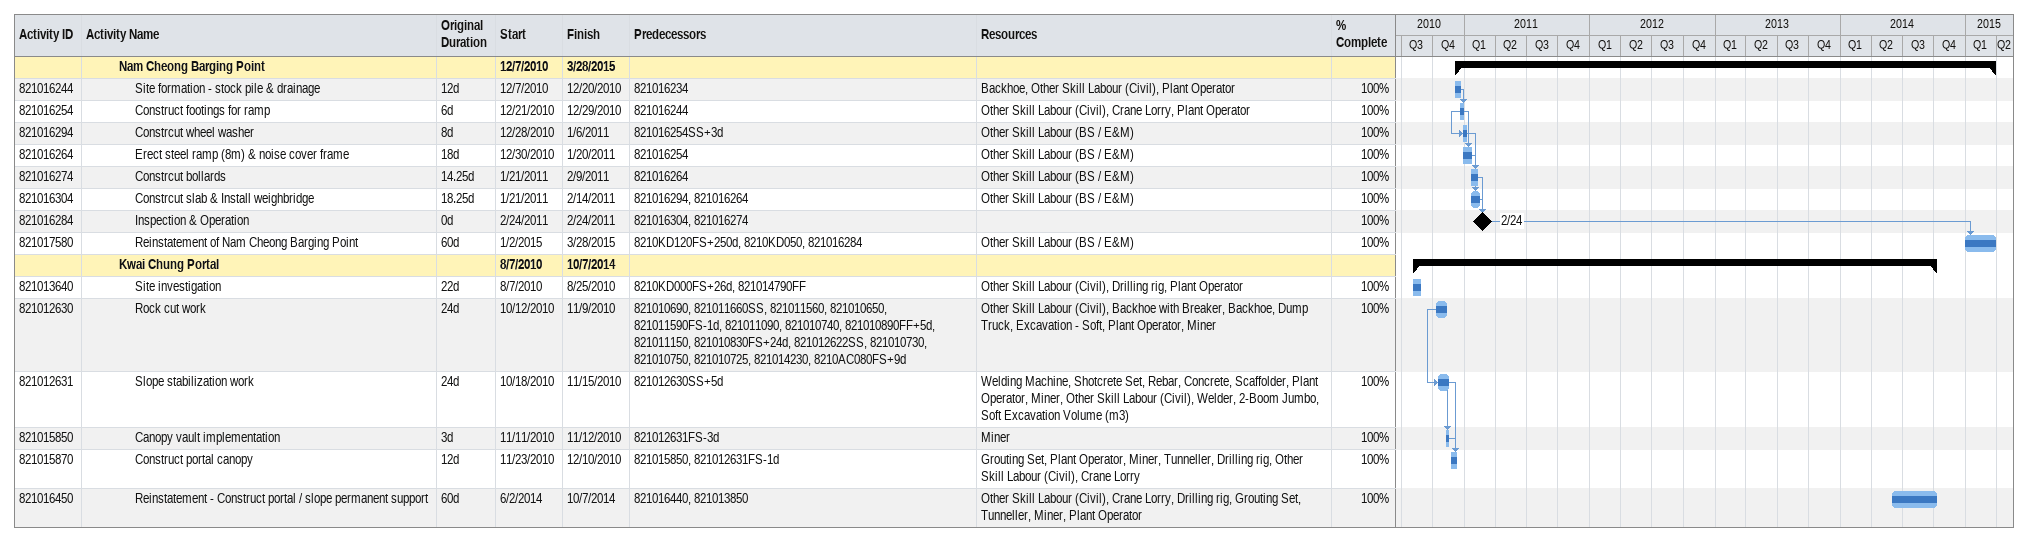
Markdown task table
| ID | Level | Task | Original duration | Start | Finish | Predecessors | Resources | % complete |
|---|---|---|---|---|---|---|---|---|
|  | 3 | **Nam Cheong Barging Point** |  | 2010-12-07 | 2015-03-28 |  |  |  |
| 821016244 | 4 | Site formation - stock pile & drainage | 12d | 2010-12-07 | 2010-12-20 | 821016234 | Backhoe, Other Skill Labour (Civil), Plant Operator | 100 |
| 821016254 | 4 | Construct footings for ramp | 6d | 2010-12-21 | 2010-12-29 | 821016244 | Other Skill Labour (Civil), Crane Lorry, Plant Operator | 100 |
| 821016294 | 4 | Constrcut wheel washer | 8d | 2010-12-28 | 2011-01-06 | 821016254SS+3d | Other Skill Labour (BS / E&M) | 100 |
| 821016264 | 4 | Erect steel ramp (8m) & noise cover frame | 18d | 2010-12-30 | 2011-01-20 | 821016254 | Other Skill Labour (BS / E&M) | 100 |
| 821016274 | 4 | Constrcut bollards | 14.25d | 2011-01-21 | 2011-02-09 | 821016264 | Other Skill Labour (BS / E&M) | 100 |
| 821016304 | 4 | Constrcut slab & Install weighbridge | 18.25d | 2011-01-21 | 2011-02-14 | 821016294, 821016264 | Other Skill Labour (BS / E&M) | 100 |
| 821016284 | 4 | Inspection & Operation | 0d | 2011-02-24 | 2011-02-24 | 821016304, 821016274 |  | 100 |
| 821017580 | 4 | Reinstatement of Nam Cheong Barging Point | 60d | 2015-01-02 | 2015-03-28 | 8210KD120FS+250d, 8210KD050, 821016284 | Other Skill Labour (BS / E&M) | 100 |
|  | 3 | **Kwai Chung Portal** |  | 2010-08-07 | 2014-10-07 |  |  |  |
| 821013640 | 4 | Site investigation | 22d | 2010-08-07 | 2010-08-25 | 8210KD000FS+26d, 821014790FF | Other Skill Labour (Civil), Drilling rig, Plant Operator | 100 |
| 821012630 | 4 | Rock cut work | 24d | 2010-10-12 | 2010-11-09 | 821010690, 821011660SS, 821011560, 821010650, 821011590FS-1d, 821011090, 821010740, 821010890FF+5d, 821011150, 821010830FS+24d, 821012622SS, 821010730, 821010750, 821010725, 821014230, 8210AC080FS+9d | Other Skill Labour (Civil), Backhoe with Breaker, Backhoe, Dump Truck, Excavation - Soft, Plant Operator, Miner | 100 |
| 821012631 | 4 | Slope stabilization work | 24d | 2010-10-18 | 2010-11-15 | 821012630SS+5d | Welding Machine, Shotcrete Set, Rebar, Concrete, Scaffolder, Plant Operator, Miner, Other Skill Labour (Civil), Welder, 2-Boom Jumbo, Soft Excavation Volume (m3) | 100 |
| 821015850 | 4 | Canopy vault implementation | 3d | 2010-11-11 | 2010-11-12 | 821012631FS-3d | Miner | 100 |
| 821015870 | 4 | Construct portal canopy | 12d | 2010-11-23 | 2010-12-10 | 821015850, 821012631FS-1d | Grouting Set, Plant Operator, Miner, Tunneller, Drilling rig, Other Skill Labour (Civil), Crane Lorry | 100 |
| 821016450 | 4 | Reinstatement - Construct portal / slope permanent support | 60d | 2014-06-02 | 2014-10-07 | 821016440, 821013850 | Other Skill Labour (Civil), Crane Lorry, Drilling rig, Grouting Set, Tunneller, Miner, Plant Operator | 100 |
